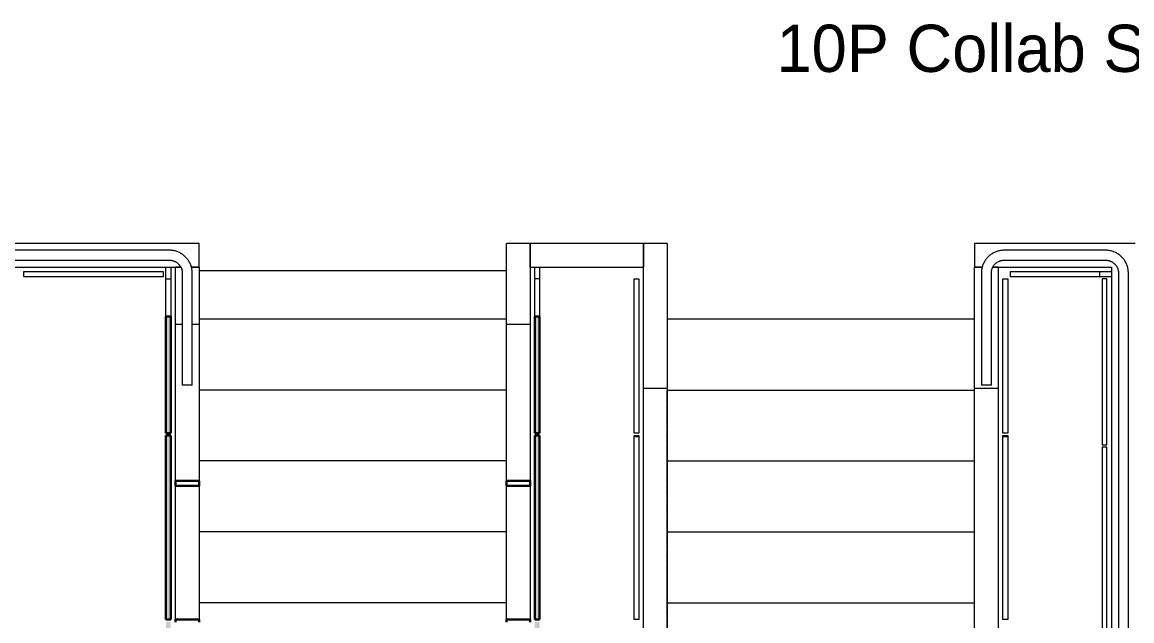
# Model space of a CAD drawing. Header units: millimetres. Extents: x 155927 to 317870, y -36033 to 97293.
# Drawn here: x 193011 to 197704, y 21978 to 24512 of the extents above; entities that cross this region are included whole.
import ezdxf

# ---------------------------------------------------------------- set-up
doc = ezdxf.new("R2010")
doc.units = ezdxf.units.MM
doc.header["$MEASUREMENT"] = 0
doc.linetypes.add('Overhead', pattern=[3.96875, 2.38125, -1.5875])
doc.linetypes.add('Overhead_2_', pattern=[4, 2.5, -1.5])
for name, color, linetype, lineweight in [('A-AREA-IDEN', 7, 'CONTINUOUS', 9), ('A-FLOR-HRAL', 7, 'CONTINUOUS', 9), ('S-STRS', 7, 'CONTINUOUS', 9), ('S-STRS-MBND', 7, 'Overhead_2_', 9)]:
    doc.layers.add(name, color=color, linetype=linetype, lineweight=lineweight)
doc.styles.add('Century Gothic', font='GOTHIC.TTF', dxfattribs={"height": 200})

msp = doc.modelspace()

# ---------------------------------------------------------------- hatches: boundary and pattern name
at = {"layer": 'S-STRS'}
h = msp.add_hatch(color=256, dxfattribs=at)
h.paths.add_polyline_path([(193638.8, 20234.1), (193638.8, 20389.7), (193618.8, 20389.7), (193618.8, 20234.1)], flags=0)
h.paths.add_polyline_path([(193618.8, 20399.7), (193638.8, 20399.7), (193638.8, 21182.5), (193618.8, 21182.5), (193618.8, 21097.6)], flags=0)
h.paths.add_polyline_path([(193618.8, 21192.5), (193638.8, 21192.5), (193638.8, 21972.5), (193618.8, 21972.5), (193618.8, 21965.2)], flags=0)
h.paths.add_polyline_path([(193618.8, 21982.5), (193638.8, 21982.5), (193638.8, 22762.5), (193618.8, 22762.5), (193618.8, 22399.1)], flags=0)
h.paths.add_polyline_path([(193618.8, 22772.5), (193638.8, 22772.5), (193638.8, 23265.7), (193618.8, 23265.7), (193618.8, 22832.9)], flags=0)
h = msp.add_hatch(color=256, dxfattribs=at)
h.paths.add_polyline_path([(195178.8, 20234.1), (195198.8, 20234.1), (195198.8, 20389.7), (195178.8, 20389.7)], flags=0)
h.paths.add_polyline_path([(195198.8, 20399.7), (195198.8, 21182.5), (195178.8, 21182.5), (195178.8, 20399.7)], flags=0)
h.paths.add_polyline_path([(195178.8, 21192.5), (195198.8, 21192.5), (195198.8, 21972.5), (195178.8, 21972.5), (195178.8, 21965.2)], flags=0)
h.paths.add_polyline_path([(195178.8, 21982.5), (195198.8, 21982.5), (195198.8, 22762.5), (195178.8, 22762.5), (195178.8, 22399.1)], flags=0)
h.paths.add_polyline_path([(195198.8, 22772.5), (195198.8, 23265.7), (195178.8, 23265.7), (195178.8, 22772.5)], flags=0)

# ---------------------------------------------------------------- linework, layer by layer
at = {"layer": 'A-FLOR-HRAL'}
for p, q in [((193758.8, 23575.1), (189883.3, 23575.1)), ((193758.8, 23475.1), (193758.8, 23575.1)), ((197718.3, 23575.1), (197038.8, 23575.1)), ((197038.8, 23575.1), (197038.8, 23475.1)), ((193633.8, 23546.1), (190008.3, 23546.1)), ((193634.9, 23546.1), (193633.8, 23546.1)), ((193638.7, 23546), (193634.9, 23546.1)), ((193642.5, 23545.7), (193638.7, 23546)), ((193646.4, 23545.3), (193642.5, 23545.7)), ((193650.1, 23544.7), (193646.4, 23545.3)), ((193653.9, 23544), (193650.1, 23544.7)), ((193657.7, 23543.1), (193653.9, 23544)), ((193661.4, 23542.1), (193657.7, 23543.1)), ((193665, 23540.9), (193661.4, 23542.1)), ((193668.6, 23539.6), (193665, 23540.9)), ((193672.2, 23538.1), (193668.6, 23539.6)), ((193675.7, 23536.5), (193672.2, 23538.1)), ((193679.1, 23534.8), (193675.7, 23536.5)), ((193682.4, 23532.9), (193679.1, 23534.8)), ((193685.7, 23530.9), (193682.4, 23532.9)), ((193688.9, 23528.8), (193685.7, 23530.9)), ((193692, 23526.5), (193688.9, 23528.8)), ((193695, 23524.1), (193692, 23526.5)), ((193697.9, 23521.6), (193695, 23524.1)), ((193700.7, 23519), (193697.9, 23521.6)), ((193703.4, 23516.2), (193700.7, 23519)), ((193706, 23513.4), (193703.4, 23516.2)), ((193708.5, 23510.5), (193706, 23513.4)), ((197092.3, 23514.2), (197089.8, 23511.3)), ((197095, 23517), (197092.3, 23514.2)), ((197097.7, 23519.7), (197095, 23517)), ((197100.5, 23522.3), (197097.7, 23519.7)), ((197103.5, 23524.8), (197100.5, 23522.3)), ((197106.5, 23527.1), (197103.5, 23524.8)), ((197109.6, 23529.3), (197106.5, 23527.1)), ((197112.8, 23531.4), (197109.6, 23529.3)), ((197116.1, 23533.4), (197112.8, 23531.4)), ((197119.5, 23535.3), (197116.1, 23533.4)), ((197122.9, 23537), (197119.5, 23535.3)), ((197126.4, 23538.5), (197122.9, 23537)), ((197130, 23540), (197126.4, 23538.5)), ((197133.6, 23541.2), (197130, 23540)), ((197137.3, 23542.4), (197133.6, 23541.2)), ((197141, 23543.4), (197137.3, 23542.4)), ((197144.8, 23544.2), (197141, 23543.4)), ((197148.5, 23544.9), (197144.8, 23544.2)), ((197152.3, 23545.4), (197148.5, 23544.9)), ((197156.2, 23545.8), (197152.3, 23545.4)), ((197160, 23546), (197156.2, 23545.8)), ((197163.8, 23546.1), (197160, 23546)), ((197593.3, 23546.1), (197163.8, 23546.1)), ((197594.4, 23546.1), (197593.3, 23546.1)), ((197598.2, 23546), (197594.4, 23546.1)), ((197602, 23545.7), (197598.2, 23546)), ((197605.9, 23545.3), (197602, 23545.7)), ((197609.6, 23544.7), (197605.9, 23545.3)), ((197613.4, 23544), (197609.6, 23544.7)), ((197617.2, 23543.1), (197613.4, 23544)), ((197620.9, 23542.1), (197617.2, 23543.1)), ((197624.5, 23540.9), (197620.9, 23542.1)), ((197628.1, 23539.6), (197624.5, 23540.9)), ((197631.7, 23538.1), (197628.1, 23539.6)), ((197635.2, 23536.5), (197631.7, 23538.1)), ((197638.6, 23534.8), (197635.2, 23536.5)), ((197641.9, 23532.9), (197638.6, 23534.8)), ((197645.2, 23530.9), (197641.9, 23532.9)), ((197648.4, 23528.8), (197645.2, 23530.9)), ((197651.5, 23526.5), (197648.4, 23528.8)), ((197654.5, 23524.1), (197651.5, 23526.5)), ((197657.4, 23521.6), (197654.5, 23524.1)), ((197660.2, 23519), (197657.4, 23521.6)), ((197662.9, 23516.2), (197660.2, 23519)), ((197665.5, 23513.4), (197662.9, 23516.2)), ((197668, 23510.5), (197665.5, 23513.4)), ((189983.3, 23475.1), (193680.8, 23475.1)), ((190008.3, 23504.1), (193633.8, 23504.1)), ((193633.8, 23504.1), (193636, 23504.1)), ((193636, 23504.1), (193638.1, 23503.9)), ((193638.1, 23503.9), (193640.3, 23503.7)), ((193640.3, 23503.7), (193642.4, 23503.4)), ((193642.4, 23503.4), (193644.6, 23503)), ((193644.6, 23503), (193646.7, 23502.6)), ((193646.7, 23502.6), (193648.8, 23502)), ((193648.8, 23502), (193650.8, 23501.4)), ((193650.8, 23501.4), (193652.9, 23500.7)), ((193652.9, 23500.7), (193654.9, 23499.8)), ((193654.9, 23499.8), (193656.8, 23499)), ((193656.8, 23499), (193658.8, 23498)), ((193658.8, 23498), (193660.7, 23497)), ((193660.7, 23497), (193662.5, 23495.9)), ((193662.5, 23495.9), (193664.3, 23494.7)), ((193664.3, 23494.7), (193666.1, 23493.4)), ((193666.1, 23493.4), (193667.8, 23492.1)), ((193667.8, 23492.1), (193669.4, 23490.7)), ((193669.4, 23490.7), (193671, 23489.3)), ((193671, 23489.3), (193672.6, 23487.7)), ((193672.6, 23487.7), (193674, 23486.2)), ((193674, 23486.2), (193675.5, 23484.5)), ((193675.5, 23484.5), (193676.8, 23482.8)), ((193676.8, 23482.8), (193678.1, 23481.1)), ((193678.1, 23481.1), (193679.3, 23479.3)), ((193679.3, 23479.3), (193680.4, 23477.4)), ((193680.4, 23477.4), (193681.5, 23475.6)), ((193681.5, 23475.6), (193682.4, 23473.6)), ((193682.4, 23473.6), (193683.3, 23471.7)), ((193683.3, 23471.7), (193684.2, 23469.7)), ((193684.2, 23469.7), (193684.9, 23467.7)), ((193684.9, 23467.7), (193685.6, 23465.6)), ((193685.6, 23465.6), (193686.1, 23463.5)), ((193710.8, 23507.4), (193708.5, 23510.5)), ((193713.1, 23504.3), (193710.8, 23507.4)), ((193715.2, 23501.1), (193713.1, 23504.3)), ((193717.1, 23497.8), (193715.2, 23501.1)), ((193719, 23494.4), (193717.1, 23497.8)), ((193720.7, 23491), (193719, 23494.4)), ((193722.3, 23487.5), (193720.7, 23491)), ((193723.7, 23483.9), (193722.3, 23487.5)), ((193725, 23480.3), (193723.7, 23483.9)), ((193726.1, 23476.6), (193725, 23480.3)), ((193725.9, 23475.1), (193758.8, 23475.1)), ((193727.1, 23472.9), (193726.1, 23476.6)), ((193727.9, 23469.2), (193727.1, 23472.9)), ((193728.6, 23465.4), (193727.9, 23469.2)), ((193729.1, 23461.6), (193728.6, 23465.4)), ((197038.8, 23475.1), (197071.8, 23475.1)), ((197069.2, 23466.4), (197068.7, 23462.6)), ((197070, 23470.2), (197069.2, 23466.4)), ((197070.8, 23473.9), (197070, 23470.2)), ((197071.9, 23477.6), (197070.8, 23473.9)), ((197073, 23481.3), (197071.9, 23477.6)), ((197074.4, 23484.9), (197073, 23481.3)), ((197075.8, 23488.4), (197074.4, 23484.9)), ((197077.4, 23491.9), (197075.8, 23488.4)), ((197079.2, 23495.4), (197077.4, 23491.9)), ((197081, 23498.7), (197079.2, 23495.4)), ((197083.1, 23502), (197081, 23498.7)), ((197085.2, 23505.2), (197083.1, 23502)), ((197087.5, 23508.3), (197085.2, 23505.2)), ((197089.8, 23511.3), (197087.5, 23508.3)), ((197111.4, 23462.9), (197111.9, 23465)), ((197111.9, 23465), (197112.6, 23467.1)), ((197112.6, 23467.1), (197113.3, 23469.1)), ((197113.3, 23469.1), (197114.1, 23471.1)), ((197114.1, 23471.1), (197115, 23473.1)), ((197115, 23473.1), (197115.9, 23475)), ((197115.9, 23475), (197117, 23476.9)), ((197116.8, 23475.1), (197618.3, 23475.1)), ((197117, 23476.9), (197118.1, 23478.8)), ((197118.1, 23478.8), (197119.3, 23480.6)), ((197119.3, 23480.6), (197120.5, 23482.4)), ((197120.5, 23482.4), (197121.8, 23484.1)), ((197121.8, 23484.1), (197123.2, 23485.7)), ((197123.2, 23485.7), (197124.7, 23487.3)), ((197124.7, 23487.3), (197126.2, 23488.8)), ((197126.2, 23488.8), (197127.8, 23490.3)), ((197127.8, 23490.3), (197129.4, 23491.7)), ((197129.4, 23491.7), (197131.1, 23493.1)), ((197131.1, 23493.1), (197132.9, 23494.3)), ((197132.9, 23494.3), (197134.7, 23495.6)), ((197134.7, 23495.6), (197136.5, 23496.7)), ((197136.5, 23496.7), (197138.4, 23497.7)), ((197138.4, 23497.7), (197140.3, 23498.7)), ((197140.3, 23498.7), (197142.3, 23499.6)), ((197142.3, 23499.6), (197144.3, 23500.4)), ((197144.3, 23500.4), (197146.3, 23501.2)), ((197146.3, 23501.2), (197148.3, 23501.8)), ((197148.3, 23501.8), (197150.4, 23502.4)), ((197150.4, 23502.4), (197152.5, 23502.9)), ((197152.5, 23502.9), (197154.7, 23503.3)), ((197154.7, 23503.3), (197156.8, 23503.7)), ((197156.8, 23503.7), (197158.9, 23503.9)), ((197158.9, 23503.9), (197161.1, 23504)), ((197161.1, 23504), (197163.2, 23504.1)), ((197163.2, 23504.1), (197163.8, 23504.1)), ((197163.8, 23504.1), (197593.3, 23504.1)), ((197593.3, 23504.1), (197595.5, 23504.1)), ((197595.5, 23504.1), (197597.6, 23503.9)), ((197597.6, 23503.9), (197599.8, 23503.7)), ((197599.8, 23503.7), (197601.9, 23503.4)), ((197601.9, 23503.4), (197604.1, 23503)), ((197604.1, 23503), (197606.2, 23502.6)), ((197606.2, 23502.6), (197608.3, 23502)), ((197608.3, 23502), (197610.3, 23501.4)), ((197610.3, 23501.4), (197612.4, 23500.7)), ((197612.4, 23500.7), (197614.4, 23499.8)), ((197614.4, 23499.8), (197616.3, 23499)), ((197616.3, 23499), (197618.3, 23498)), ((197618.3, 23498), (197620.2, 23497)), ((197618.3, 23475.1), (197618.3, 15640.1)), ((197620.2, 23497), (197622, 23495.9)), ((197622, 23495.9), (197623.8, 23494.7)), ((197623.8, 23494.7), (197625.6, 23493.4)), ((197625.6, 23493.4), (197627.3, 23492.1)), ((197627.3, 23492.1), (197628.9, 23490.7)), ((197628.9, 23490.7), (197630.5, 23489.3)), ((197630.5, 23489.3), (197632.1, 23487.7)), ((197632.1, 23487.7), (197633.5, 23486.2)), ((197633.5, 23486.2), (197635, 23484.5)), ((197635, 23484.5), (197636.3, 23482.8)), ((197636.3, 23482.8), (197637.6, 23481.1)), ((197637.6, 23481.1), (197638.8, 23479.3)), ((197638.8, 23479.3), (197639.9, 23477.4)), ((197639.9, 23477.4), (197641, 23475.6)), ((197641, 23475.6), (197641.9, 23473.6)), ((197641.9, 23473.6), (197642.8, 23471.7)), ((197642.8, 23471.7), (197643.7, 23469.7)), ((197643.7, 23469.7), (197644.4, 23467.7)), ((197644.4, 23467.7), (197645.1, 23465.6)), ((197645.1, 23465.6), (197645.6, 23463.5)), ((197670.3, 23507.4), (197668, 23510.5)), ((197672.6, 23504.3), (197670.3, 23507.4)), ((197674.7, 23501.1), (197672.6, 23504.3)), ((197676.6, 23497.8), (197674.7, 23501.1)), ((197678.5, 23494.4), (197676.6, 23497.8)), ((197680.2, 23491), (197678.5, 23494.4)), ((197681.8, 23487.5), (197680.2, 23491)), ((197683.2, 23483.9), (197681.8, 23487.5)), ((197684.5, 23480.3), (197683.2, 23483.9)), ((197685.6, 23476.6), (197684.5, 23480.3)), ((197686.6, 23472.9), (197685.6, 23476.6)), ((197687.4, 23469.2), (197686.6, 23472.9)), ((197688.1, 23465.4), (197687.4, 23469.2)), ((197688.6, 23461.6), (197688.1, 23465.4)), ((193608.8, 23455.1), (193015.8, 23455.1)), ((193015.8, 23455.1), (193015.8, 23435.1)), ((193015.8, 23435.1), (193608.8, 23435.1)), ((193608.8, 23435.1), (193608.8, 23455.1)), ((193686.1, 23463.5), (193686.6, 23461.4)), ((193686.6, 23461.4), (193687, 23459.3)), ((193687, 23459.3), (193687.4, 23457.2)), ((193687.4, 23457.2), (193687.6, 23455)), ((193687.6, 23455), (193687.8, 23452.9)), ((193687.8, 23452.9), (193687.8, 23450.7)), ((193687.8, 23450.7), (193687.8, 23450.1)), ((193687.8, 23450.1), (193687.8, 22975.6)), ((193729.5, 23457.8), (193729.1, 23461.6)), ((193729.8, 23454), (193729.5, 23457.8)), ((193729.8, 23450.1), (193729.8, 23454)), ((193729.8, 22975.6), (193729.8, 23450.1)), ((197068, 23455), (197067.8, 23451.1)), ((197067.8, 23451.1), (197067.8, 23450.1)), ((197067.8, 23450.1), (197067.8, 22975.6)), ((197068.2, 23458.8), (197068, 23455)), ((197068.7, 23462.6), (197068.2, 23458.8)), ((197109.8, 23450.1), (197109.9, 23452.3)), ((197109.8, 22975.6), (197109.8, 23450.1)), ((197109.9, 23452.3), (197110, 23454.4)), ((197110, 23454.4), (197110.2, 23456.6)), ((197110.2, 23456.6), (197110.5, 23458.7)), ((197110.5, 23458.7), (197110.9, 23460.8)), ((197110.9, 23460.8), (197111.4, 23462.9)), ((197188.8, 23455.1), (197188.8, 23435.1)), ((197568.3, 23455.1), (197188.8, 23455.1)), ((197188.8, 23435.1), (197568.3, 23435.1)), ((197618.3, 23455.1), (197568.3, 23455.1)), ((197568.3, 23435.1), (197568.3, 23455.1)), ((197568.3, 23435.1), (197618.3, 23435.1)), ((197598.3, 23425.1), (197578.3, 23425.1)), ((197578.3, 23425.1), (197578.3, 22722.6)), ((197598.3, 22722.6), (197598.3, 23425.1)), ((197645.6, 23463.5), (197646.1, 23461.4)), ((197646.1, 23461.4), (197646.5, 23459.3)), ((197646.5, 23459.3), (197646.9, 23457.2)), ((197646.9, 23457.2), (197647.1, 23455)), ((197647.1, 23455), (197647.3, 23452.9)), ((197647.3, 23452.9), (197647.3, 23450.7)), ((197647.3, 23450.7), (197647.3, 23450.1)), ((197647.3, 23450.1), (197647.3, 15665.1)), ((197689, 23457.8), (197688.6, 23461.6)), ((197689.3, 23454), (197689, 23457.8)), ((197689.3, 23450.1), (197689.3, 23454)), ((197689.3, 15665.1), (197689.3, 23450.1)), ((193729.1, 22975.6), (193688.5, 22975.6)), ((197109.8, 22975.6), (197067.8, 22975.6)), ((197578.3, 22722.6), (197598.3, 22722.6)), ((197578.3, 22712.6), (197578.3, 21932.6)), ((197598.3, 22712.6), (197578.3, 22712.6)), ((197598.3, 21932.6), (197598.3, 22712.6))]:
    msp.add_line(p, q, dxfattribs=at)
at = {"layer": 'S-STRS'}
for p, q in [((195058.8, 23232.8), (195058.8, 23575.1)), ((195158.8, 23575.1), (195058.8, 23575.1)), ((195158.8, 23475.1), (195158.8, 23575.1)), ((195638.8, 23575.1), (195158.8, 23575.1)), ((195158.8, 23575.1), (195158.8, 23232.8)), ((195638.8, 23575.1), (195638.8, 23475.1)), ((195638.8, 22961.4), (195638.8, 23575.1)), ((195738.8, 23575.1), (195638.8, 23575.1)), ((195738.8, 23575.1), (195738.8, 22961.4)), ((193618.8, 23425.1), (193618.8, 23475.1)), ((193638.8, 23475.1), (193638.8, 23425.1)), ((193658.8, 23232.8), (193658.8, 23475.1)), ((193680.8, 23475.1), (193658.8, 23475.1)), ((193758.8, 23475.1), (193725.9, 23475.1)), ((193758.8, 23475.1), (193758.8, 23232.8)), ((195158.8, 23475.1), (195638.8, 23475.1)), ((195178.8, 23425.1), (195178.8, 23475.1)), ((195198.8, 23475.1), (195198.8, 23425.1)), ((197038.8, 22961.4), (197038.8, 23475.1)), ((197071.8, 23475.1), (197038.8, 23475.1)), ((197138.8, 23475.1), (197116.8, 23475.1)), ((197138.8, 23475.1), (197138.8, 22961.4)), ((193618.8, 23265.7), (193618.8, 23425.1)), ((193618.8, 23425.1), (193638.8, 23425.1)), ((193638.8, 23425.1), (193638.8, 23265.7)), ((193758.8, 23460.1), (195058.8, 23460.1)), ((195178.8, 23265.7), (195178.8, 23425.1)), ((195198.8, 23425.1), (195178.8, 23425.1)), ((195198.8, 23425.1), (195198.8, 23265.7)), ((195598.8, 22772.5), (195598.8, 23425.1)), ((195598.8, 23425.1), (195618.8, 23425.1)), ((195618.8, 23425.1), (195618.8, 22772.5)), ((197158.8, 22772.5), (197158.8, 23425.1)), ((197158.8, 23425.1), (197178.8, 23425.1)), ((197178.8, 23425.1), (197178.8, 22772.5)), ((193658.8, 22569.7), (193658.8, 23232.8)), ((193658.8, 23232.8), (193687.8, 23232.8)), ((193729.8, 23232.8), (193758.8, 23232.8)), ((195058.8, 23254.1), (193758.8, 23254.1)), ((193758.8, 23232.8), (193758.8, 22569.7)), ((195058.8, 22569.7), (195058.8, 23232.8)), ((195058.8, 23232.8), (195158.8, 23232.8)), ((195158.8, 23232.8), (195158.8, 22569.7)), ((197038.8, 23254.2), (195738.8, 23254.2)), ((195058.8, 22954.1), (193758.8, 22954.1)), ((195638.8, 19363.5), (195638.8, 22961.4)), ((195738.8, 22961.4), (195638.8, 22961.4)), ((195738.8, 22961.4), (195738.8, 19363.5)), ((195738.8, 22954.1), (197038.8, 22954.1)), ((197038.8, 19363.5), (197038.8, 22961.4)), ((197138.8, 22961.4), (197038.8, 22961.4)), ((197138.8, 22961.4), (197138.8, 19363.5)), ((195618.8, 22772.5), (195598.8, 22772.5)), ((195598.8, 22756.4), (195598.8, 22762.5)), ((195598.8, 22762.5), (195618.8, 22762.5)), ((195618.8, 22762.5), (195618.8, 22756.4)), ((197178.8, 22772.5), (197158.8, 22772.5)), ((197158.8, 22756.4), (197158.8, 22762.5)), ((197158.8, 22762.5), (197178.8, 22762.5)), ((197178.8, 22762.5), (197178.8, 22756.4)), ((195598.8, 21982.5), (195598.8, 22756.4)), ((195618.8, 22756.4), (195598.8, 22756.4)), ((195618.8, 22756.4), (195618.8, 21982.5)), ((197158.8, 21982.5), (197158.8, 22756.4)), ((197178.8, 22756.4), (197158.8, 22756.4)), ((197178.8, 22756.4), (197178.8, 21982.5)), ((195058.8, 22654.1), (193758.8, 22654.1)), ((195738.8, 22654.1), (197038.8, 22654.1)), ((193658.8, 21982.5), (193658.8, 22548.3)), ((193758.8, 22548.3), (193758.8, 21982.5)), ((195058.8, 21982.5), (195058.8, 22548.3)), ((195158.8, 22548.3), (195158.8, 21982.5)), ((195058.8, 22354.1), (193758.8, 22354.1)), ((195738.8, 22354.1), (197038.8, 22354.1)), ((195058.8, 22054.1), (193758.8, 22054.1)), ((195738.8, 22054.1), (197038.8, 22054.1)), ((195618.8, 21982.5), (195598.8, 21982.5)), ((197178.8, 21982.5), (197158.8, 21982.5))]:
    msp.add_line(p, q, dxfattribs=at)
at = {"layer": 'S-STRS', "lineweight": 30}
for p, q in [((193618.8, 23265.7), (193618.8, 22772.5)), ((193638.8, 23265.7), (193618.8, 23265.7)), ((193638.8, 22772.5), (193638.8, 23265.7)), ((195178.8, 23265.7), (195178.8, 22772.5)), ((195198.8, 23265.7), (195178.8, 23265.7)), ((195198.8, 22772.5), (195198.8, 23265.7)), ((193618.8, 22772.5), (193638.8, 22772.5)), ((193618.8, 22762.5), (193618.8, 21982.5)), ((193638.8, 22762.5), (193618.8, 22762.5)), ((193638.8, 21982.5), (193638.8, 22762.5)), ((195178.8, 22772.5), (195198.8, 22772.5)), ((195178.8, 22762.5), (195178.8, 21982.5)), ((195198.8, 22762.5), (195178.8, 22762.5)), ((195198.8, 21982.5), (195198.8, 22762.5)), ((193658.8, 22569.7), (193658.8, 22548.3)), ((193758.8, 22569.7), (193658.8, 22569.7)), ((193658.8, 22548.3), (193758.8, 22548.3)), ((193758.8, 22548.3), (193758.8, 22569.7)), ((195058.8, 22569.7), (195058.8, 22548.3)), ((195158.8, 22569.7), (195058.8, 22569.7)), ((195058.8, 22548.3), (195158.8, 22548.3)), ((195158.8, 22548.3), (195158.8, 22569.7)), ((193618.8, 21982.5), (193638.8, 21982.5)), ((193658.8, 21982.5), (193658.8, 21972.5)), ((193758.8, 21982.5), (193658.8, 21982.5)), ((193758.8, 21972.5), (193758.8, 21982.5)), ((195058.8, 21982.5), (195058.8, 21972.5)), ((195158.8, 21982.5), (195058.8, 21982.5)), ((195158.8, 21972.5), (195158.8, 21982.5)), ((195178.8, 21982.5), (195198.8, 21982.5))]:
    msp.add_line(p, q, dxfattribs=at)
at = {"layer": 'S-STRS', "linetype": 'Overhead'}
for p, q in [((195058.8, 23254.1), (193758.8, 23254.1)), ((195058.8, 22954.1), (193758.8, 22954.1)), ((195058.8, 22654.1), (193758.8, 22654.1)), ((195738.8, 22654.1), (197038.8, 22654.1)), ((195058.8, 22354.1), (193758.8, 22354.1)), ((195738.8, 22354.1), (197038.8, 22354.1)), ((195058.8, 22054.1), (193758.8, 22054.1)), ((195738.8, 22054.1), (197038.8, 22054.1))]:
    msp.add_line(p, q, dxfattribs=at)
at = {"layer": 'S-STRS-MBND', "linetype": 'Overhead'}
for p, q in [((195738.8, 22954.1), (197038.8, 22954.1)), ((195738.8, 19354.1), (195738.8, 22954.1)), ((197038.8, 19354.1), (197038.8, 22954.1)), ((195738.8, 22654.1), (197038.8, 22654.1)), ((195738.8, 22654.1), (197038.8, 22654.1)), ((195738.8, 22354.1), (197038.8, 22354.1)), ((195738.8, 22354.1), (197038.8, 22354.1)), ((195738.8, 22054.1), (197038.8, 22054.1)), ((195738.8, 22054.1), (197038.8, 22054.1))]:
    msp.add_line(p, q, dxfattribs=at)

# ---------------------------------------------------------------- texts
at = {"layer": 'A-AREA-IDEN', "style": 'Century Gothic'}
msp.add_text('10P Collab Sp', height=200, dxfattribs=at).set_placement((196200.8, 24301))

doc.saveas('drawing.dxf')
